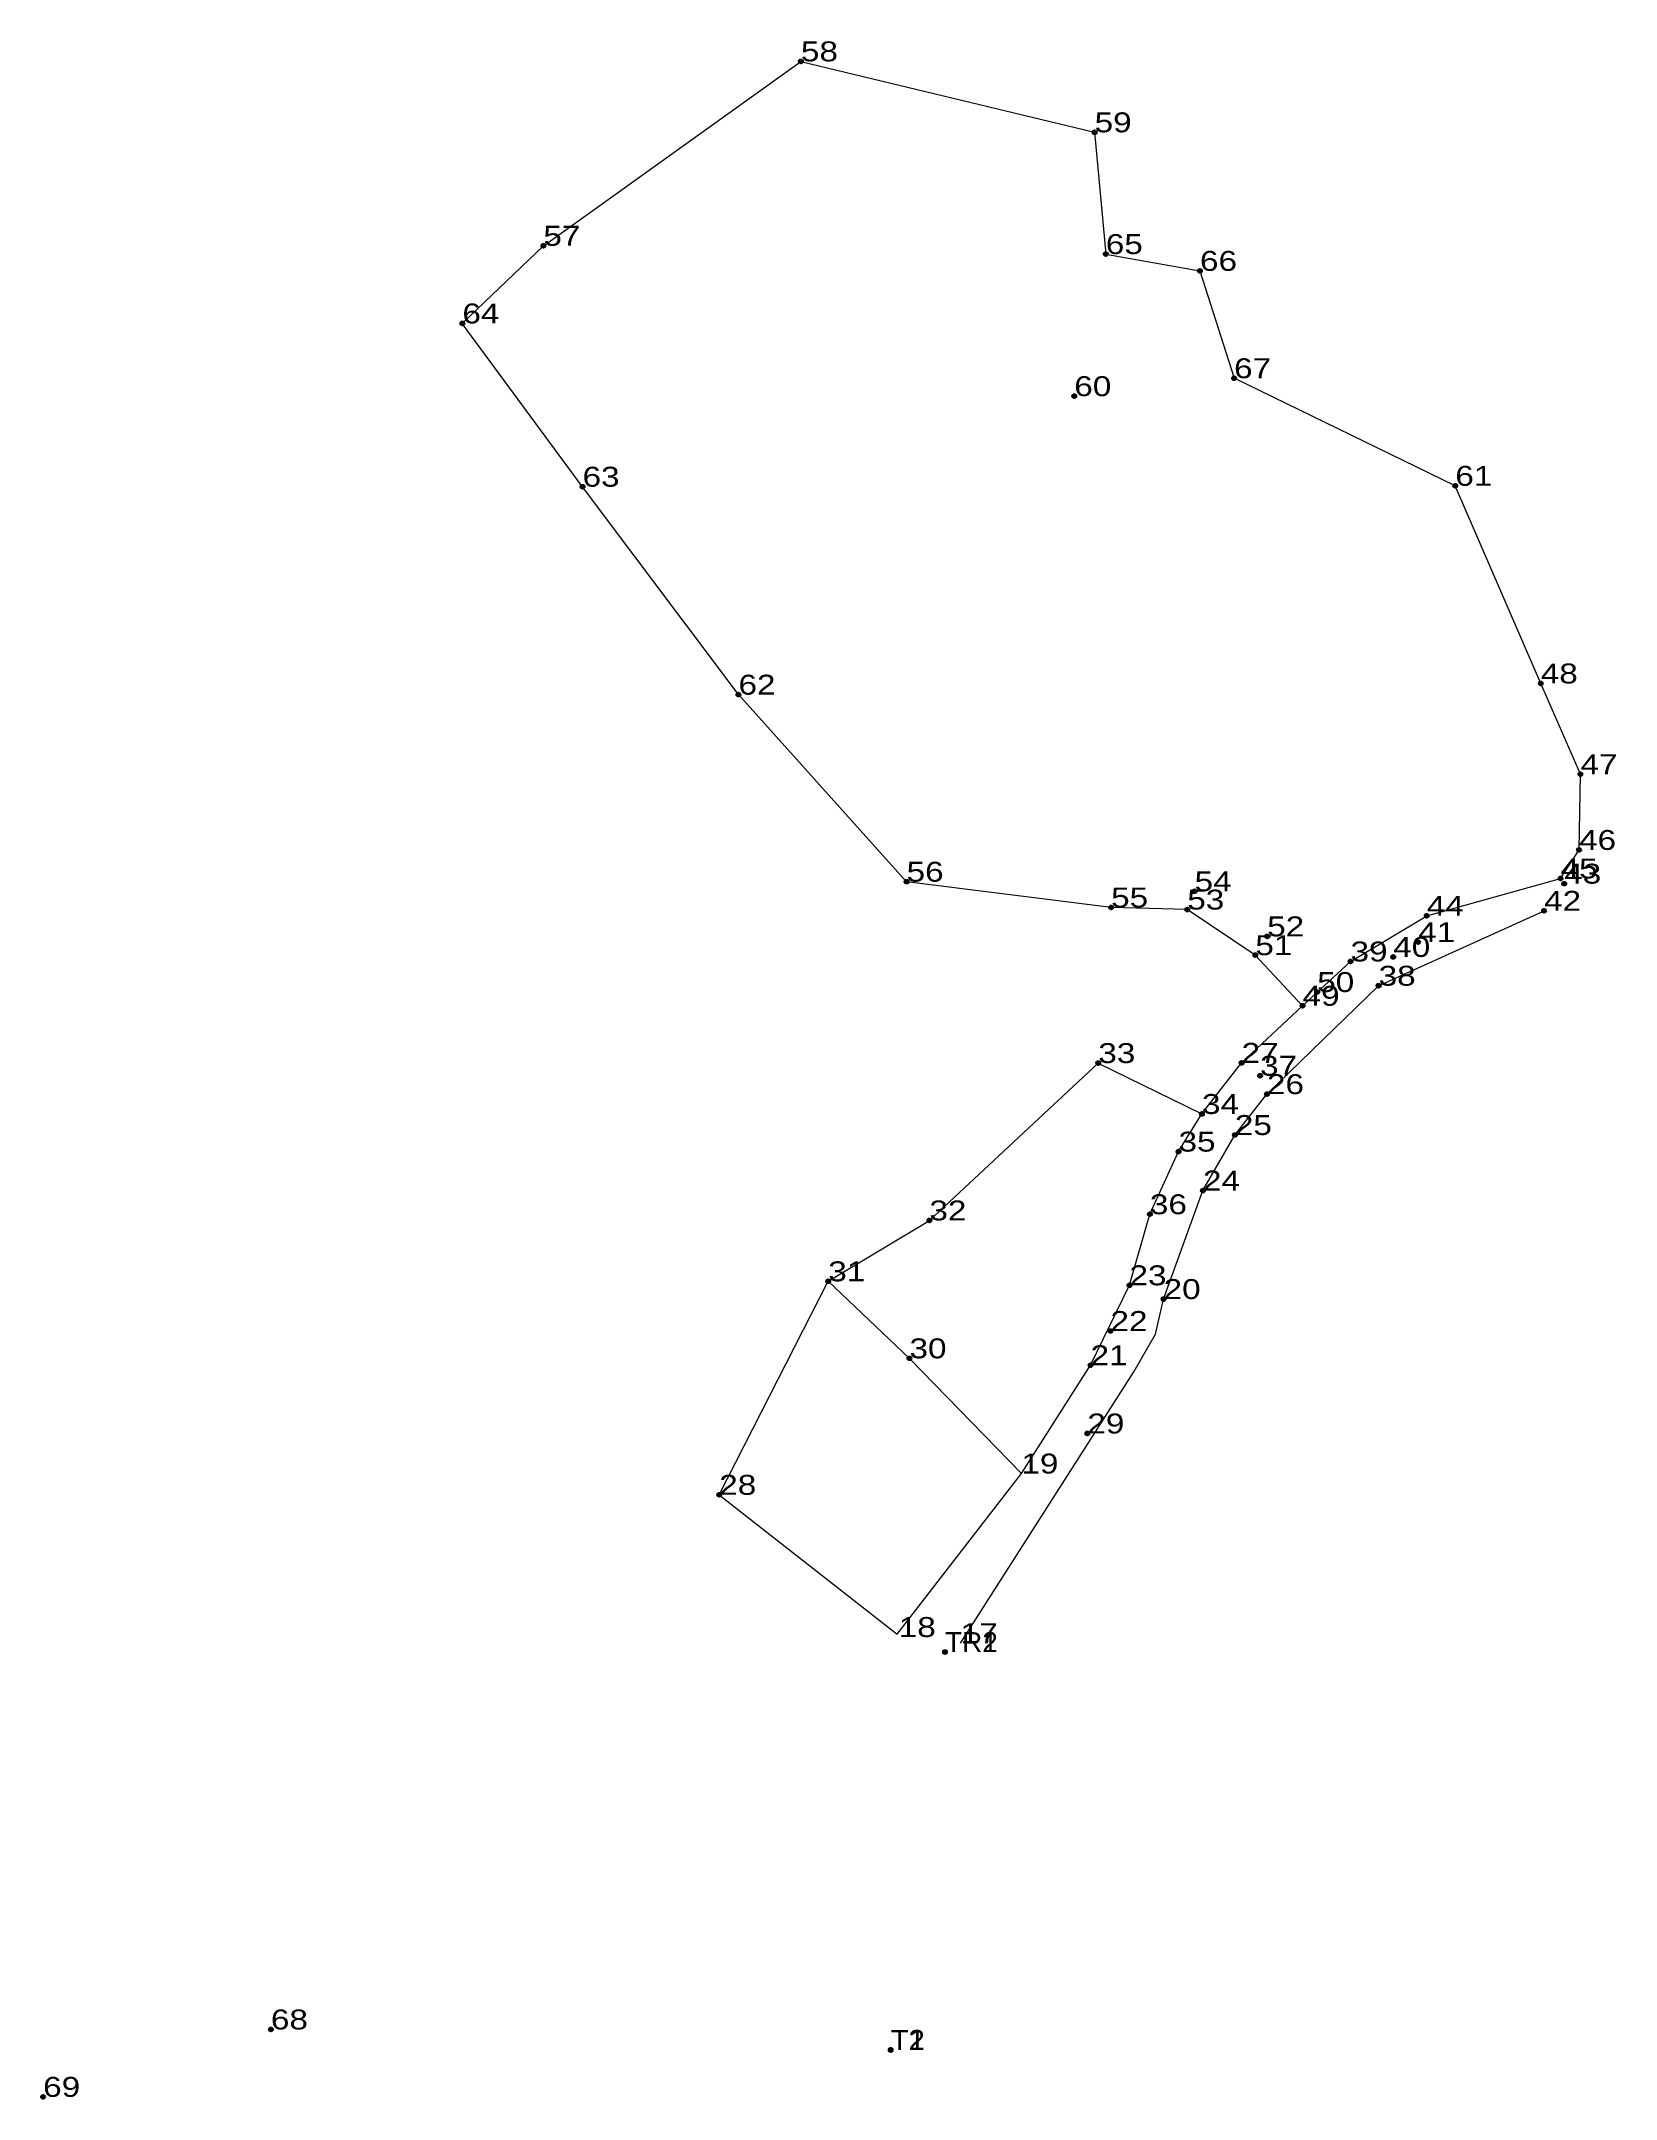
# Model space of a CAD drawing. Header units: metres. Extents: x 552249 to 552391, y 1838199 to 1838385.
import ezdxf

# ---------------------------------------------------------------- set-up
doc = ezdxf.new("R2010")
doc.units = ezdxf.units.M
doc.header["$LTSCALE"] = 0.72
doc.header["$PDMODE"] = 32
doc.header["$PDSIZE"] = 0.36
doc.layers.add('12', color=7, linetype='Continuous')
doc.layers.add('7', color=7, linetype='Continuous')
doc.layers.add('52', color=7, linetype='Continuous', lineweight=13)

msp = doc.modelspace()

# ---------------------------------------------------------------- linework, layer by layer
at = {"layer": '52'}
for p, q in [((552369.47, 1838299.27), (552384.42, 1838306.04)), ((552359.38, 1838289.47), (552369.47, 1838299.27)), ((552343.44, 1838264.98), (552346.96, 1838272.2)), ((552327.08, 1838265.6), (552337.19, 1838255.19))]:
    msp.add_line(p, q, dxfattribs=at)
for points in [[(552362.6, 1838297.46), (552358.33, 1838302.03), (552352.18, 1838306.15), (552345.3, 1838306.34), (552326.82, 1838308.67), (552311.63, 1838325.57), (552297.54, 1838344.36), (552286.67, 1838359.11), (552294, 1838366.13), (552317.27, 1838382.79), (552343.81, 1838376.38), (552344.82, 1838365.38), (552353.33, 1838363.86), (552356.41, 1838354.16)], [(552353.51, 1838287.68), (552357.09, 1838292.3), (552362.6, 1838297.46), (552366.93, 1838301.46), (552373.82, 1838305.59), (552385.91, 1838308.96), (552387.58, 1838311.54), (552387.71, 1838318.38), (552384.12, 1838326.58), (552376.4, 1838344.44), (552356.41, 1838354.16)], [(552319.74, 1838272.56), (552328.88, 1838278.06), (552344.14, 1838292.28), (552353.51, 1838287.68)], [(552350.04, 1838270.96), (552353.6, 1838280.76), (552356.48, 1838285.78), (552359.38, 1838289.47)], [(552346.96, 1838272.2), (552348.8, 1838278.62), (552351.39, 1838284.28), (552353.51, 1838287.68)], [(552309.89, 1838253.27), (552319.74, 1838272.56), (552327.08, 1838265.6)], [(552331.7, 1838239.86), (552347.34, 1838264.37), (552349.31, 1838267.78), (552350.04, 1838270.96)], [(552309.89, 1838253.27), (552325.98, 1838240.67), (552337.19, 1838255.19), (552343.44, 1838264.98)]]:
    msp.add_lwpolyline(points, dxfattribs=at)
at = {"layer": '7'}
for p in [(552317.27, 1838382.79), (552343.81, 1838376.38), (552294, 1838366.13), (552344.82, 1838365.38), (552353.33, 1838363.86), (552286.68, 1838359.11), (552356.41, 1838354.16), (552341.97, 1838352.54), (552297.54, 1838344.36), (552376.4, 1838344.44), (552311.63, 1838325.57), (552384.12, 1838326.58), (552387.71, 1838318.38), (552387.58, 1838311.54), (552326.82, 1838308.67), (552385.91, 1838308.96), (552352.84, 1838307.8), (552386.24, 1838308.49), (552345.3, 1838306.34), (552352.18, 1838306.15), (552373.82, 1838305.59), (552384.42, 1838306.04), (552359.4, 1838303.73), (552373.04, 1838303.21), (552358.33, 1838302.03), (552366.93, 1838301.46), (552370.79, 1838301.87), (552369.47, 1838299.27), (552362.6, 1838297.46), (552363.92, 1838298.7), (552344.14, 1838292.28), (552357.09, 1838292.3), (552358.76, 1838291.14), (552359.38, 1838289.47), (552353.51, 1838287.68), (552356.48, 1838285.78), (552351.39, 1838284.28), (552353.6, 1838280.76), (552328.88, 1838278.06), (552348.8, 1838278.62), (552319.74, 1838272.56), (552346.96, 1838272.2), (552350.04, 1838270.96), (552345.24, 1838268.07), (552327.08, 1838265.6), (552343.44, 1838264.98), (552343.15, 1838258.81), (552309.89, 1838253.27), (552330.29, 1838239.06), (552269.38, 1838204.96), (552325.38, 1838203.12), (552325.38, 1838203.09), (552248.8, 1838198.87)]:
    msp.add_point(p, dxfattribs=at)

# ---------------------------------------------------------------- texts
at = {"layer": '12'}
for s, width, p in [('58', 1.25, (552317.27, 1838382.79)), ('59', 1.25, (552343.81, 1838376.38)), ('57', 1.25, (552294, 1838366.13)), ('65', 1.25, (552344.82, 1838365.38)), ('66', 1.25, (552353.33, 1838363.86)), ('64', 1.25, (552286.68, 1838359.11)), ('67', 1.25, (552356.41, 1838354.16)), ('60', 1.25, (552341.97, 1838352.54)), ('63', 1.25, (552297.54, 1838344.36)), ('61', 1.25, (552376.4, 1838344.44)), ('62', 1.25, (552311.63, 1838325.57)), ('48', 1.25, (552384.12, 1838326.58)), ('47', 1.25, (552387.71, 1838318.38)), ('46', 1.25, (552387.58, 1838311.54)), ('45', 1.25, (552385.91, 1838308.96)), ('56', 1.25, (552326.82, 1838308.67)), ('54', 1.25, (552352.84, 1838307.8)), ('43', 1.25, (552386.24, 1838308.49)), ('55', 1.25, (552345.3, 1838306.34)), ('53', 1.25, (552352.18, 1838306.15)), ('44', 1.25, (552373.82, 1838305.59)), ('42', 1.25, (552384.42, 1838306.04)), ('52', 1.25, (552359.4, 1838303.73)), ('51', 1.25, (552358.33, 1838302.03)), ('39', 1.25, (552366.93, 1838301.46)), ('40', 1.25, (552370.79, 1838301.87)), ('41', 1.25, (552373.04, 1838303.21)), ('50', 1.25, (552363.92, 1838298.7)), ('38', 1.25, (552369.47, 1838299.27)), ('49', 1.25, (552362.6, 1838297.46)), ('33', 1.25, (552344.14, 1838292.28)), ('27', 1.25, (552357.09, 1838292.3)), ('37', 1.25, (552358.76, 1838291.14)), ('26', 1.25, (552359.38, 1838289.47)), ('34', 1.25, (552353.51, 1838287.68)), ('25', 1.25, (552356.48, 1838285.78)), ('35', 1.25, (552351.39, 1838284.28)), ('24', 1.25, (552353.6, 1838280.76)), ('32', 1.25, (552328.88, 1838278.06)), ('36', 1.25, (552348.8, 1838278.62)), ('31', 1.25, (552319.74, 1838272.56)), ('23', 1.25, (552346.96, 1838272.2)), ('20', 1.25, (552350.04, 1838270.96)), ('22', 1.25, (552345.24, 1838268.07)), ('30', 1.25, (552327.08, 1838265.6)), ('21', 1.25, (552343.44, 1838264.98)), ('29', 1.25, (552343.15, 1838258.81)), ('19', 1.25, (552337.19, 1838255.19)), ('28', 1.25, (552309.89, 1838253.27)), ('18', 1.25, (552326.11, 1838240.42)), ('TR2', 1.05, (552330.29, 1838239.06)), ('TR1', 1.05, (552330.29, 1838239.06)), ('17', 1.25, (552331.7, 1838239.86)), ('68', 1.25, (552269.38, 1838204.96)), ('T2', 1.1, (552325.38, 1838203.12)), ('T1', 1.1, (552325.38, 1838203.09)), ('69', 1.25, (552248.8, 1838198.87))]:
    msp.add_text(s, height=1.8, dxfattribs=dict(at, width=width)).set_placement(p)

doc.saveas('drawing.dxf')
